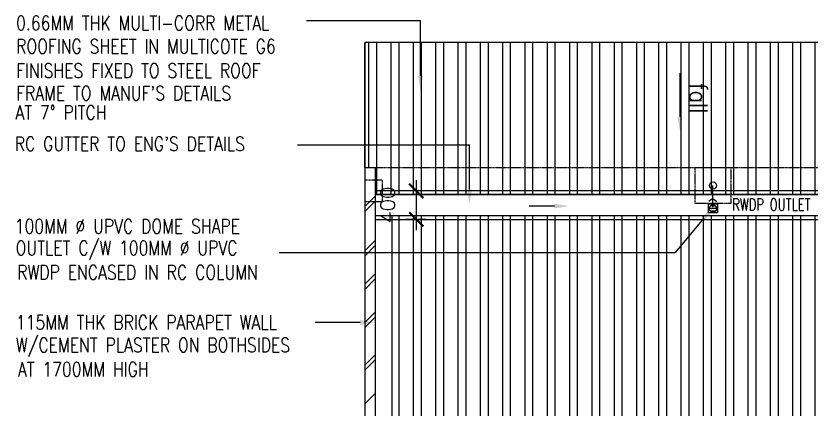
# Model space of a CAD drawing. Extents: x 2266480 to 2632177, y -858634 to -757244.
# Drawn here: x 2295260 to 2306394, y -779554 to -774051 of the extents above; entities that cross this region are included whole.
import ezdxf

# ---------------------------------------------------------------- set-up
doc = ezdxf.new("R2010")
doc.units = 0
doc.header["$LTSCALE"] = 10
doc.header["$MEASUREMENT"] = 0
doc.linetypes.add('DIVIDE', pattern=[1.25, 0.5, -0.25, 0, -0.25, 0, -0.25])
doc.linetypes.add('HIDDEN', pattern=[0.375, 0.25, -0.125])
doc.layers.get('0').update_dxf_attribs({"linetype": 'CONTINUOUS'})
doc.layers.get('DEFPOINTS').update_dxf_attribs({"linetype": 'CONTINUOUS'})
for name, color, linetype in [('BEAM', 1, 'HIDDEN'), ('FFL', 7, 'CONTINUOUS'), ('FIT', 5, 'CONTINUOUS'), ('FLASH', 35, 'CONTINUOUS'), ('H', 1, 'CONTINUOUS'), ('hatch', 7, 'CONTINUOUS'), ('hatchb', 251, 'CONTINUOUS'), ('LINE', 7, 'CONTINUOUS'), ('PIPE', 5, 'DIVIDE'), ('ROOF', 7, 'CONTINUOUS'), ('RWDP', 145, 'CONTINUOUS'), ('SPEC', 7, 'CONTINUOUS'), ('T25', 7, 'CONTINUOUS'), ('WALL', 2, 'CONTINUOUS'), ('WP', 50, 'DIVIDE')]:
    doc.layers.add(name, color=color, linetype=linetype)
doc.styles.add('ROMANS', font='romans')
doc.styles.get("Standard").update_dxf_attribs({"font": 'ROMANS.SHX'})
doc.dimstyles.new('STANDARD$0', dxfattribs={"dimscale": 0, "dimtxt": 8, "dimasz": 6, "dimexe": 1, "dimexo": 1, "dimgap": 3, "dimtad": 1, "dimdec": 0, "dimlfac": -1, "dimrnd": 1, "dimzin": 0, "dimdsep": 46, "dimtxsty": 'Standard', "dimcen": 0, "dimclrd": 5, "dimclre": 250, "dimadec": 0, "dimazin": 0, "dimtfac": 1, "dimtdec": 4, "dimtofl": 0, "dimtmove": 0, "dimatfit": 3, "dimfxl": 1, "dimtolj": 1, "dimtzin": 0, "dimarcsym": 0})

# ---------------------------------------------------------------- blocks, each defined once
blk = doc.blocks.new('_ARCHTICK')
at = {"color": 0, "linetype": 'ByBlock', "const_width": 0.15}
blk.add_lwpolyline([(-0.5, -0.5), (0.5, 0.5)], dxfattribs=at)
blk = doc.blocks.new('*D169')
at = {"layer": 'DEFPOINTS', "color": 0, "transparency": 16777216}
for p in [(2301156, -776499), (2300866, -776899), (2301156, -776899, 0)]:
    blk.add_point(p, dxfattribs=at)
at = {"layer": 'RWDP', "color": 7, "lineweight": -2, "transparency": 16777216}
for p, q in [((2300866, -776349), (2300866, -777049)), ((2301006, -776499), (2300716, -776499)), ((2301006, -776899), (2300716, -776899))]:
    blk.add_line(p, q, dxfattribs=at)
at = {"layer": 'RWDP', "color": 7, "lineweight": -2, "transparency": 16777216, "xscale": 200, "yscale": 200, "zscale": 200}
for p, rotation in [((2300866, -776499), 90), ((2300866, -776899), 270)]:
    blk.add_blockref('_ARCHTICK', p, dxfattribs=dict(at, rotation=rotation))
at = {"layer": 'RWDP', "color": 7, "transparency": 16777216, "insert": (2300466, -776699), "char_height": 200, "attachment_point": 5, "rotation": 90, "style": 'ROMANS'}
blk.add_mtext('\\A1;400', dxfattribs=at)
blk = doc.blocks.new('100FT')
at = {"layer": 'PIPE', "linetype": 'Continuous'}
blk.add_circle((0, 0), 50, dxfattribs=at)
at = {"layer": 'WP', "linetype": 'Continuous'}
for p, q in [((-37, 34), (37, 34)), ((-50, -3), (50, -3)), ((-34, -37), (34, -37))]:
    blk.add_line(p, q, dxfattribs=at)
blk = doc.blocks.new('A$C7CE3714C')
at = {"layer": 'FIT'}
blk.add_lwpolyline([(0, 0), (126, 0), (126, 126), (0, 126)], close=True, dxfattribs=at)
at = {"layer": 'FIT', "xscale": -1}
blk.add_blockref('100FT', (63, 66), dxfattribs=at)

msp = doc.modelspace()

# ---------------------------------------------------------------- hatches: boundary and pattern name
at = {"layer": 'hatch'}
h = msp.add_hatch(dxfattribs=at)
h.set_pattern_fill('STEEL', color=0, scale=2500, angle=45, style=0)
h.set_pattern_definition([(90, (0, 0), (-312.5, 6e-14), []), (90, (-110.5, 110.5), (-312.5, 6e-14), [])])
h.paths.add_polyline_path([(2300144.4, -774424.1), (2300144.4, -776171), (2300294.4, -776171), (2300294.4, -776548.8), (2325022.9, -776548.8), (2325022.9, -775924.5), (2325194.4, -775921), (2325194.4, -774424.1)])
h = msp.add_hatch(dxfattribs=at)
h.set_pattern_fill('STEEL', color=0, scale=2500, angle=45, style=0)
h.set_pattern_definition([(90, (0, 0), (-312.5, 6e-14), []), (90, (-110.5, 110.5), (-312.5, 6e-14), [])])
h.paths.add_polyline_path([(2300527.4, -776846.7), (2300527.4, -784099.1), (2304419.4, -784099.1), (2304419.4, -783924.1), (2305519.4, -783924.1), (2305519.4, -784274.1), (2334010.3, -784274.1), (2334019.4, -783924.1), (2335194.4, -783924.1), (2335194.4, -780099.1), (2325269.4, -780099.1), (2325269.4, -780149.1), (2325019.4, -780149.1), (2325019.4, -779174.1), (2325194.4, -779174.1), (2325194.4, -776846.7)])

# ---------------------------------------------------------------- linework, layer by layer
at = {"layer": 'BEAM', "color": 0}
msp.add_line((2300294.4, -776171), (2325502.4, -776171), dxfattribs=at)
for points in [[(2304769.4, -776174.1), (2305269.4, -776174.1), (2305269.4, -776674.1), (2304769.4, -776674.1)], [(2300144.4, -776349.1), (2300144.4, -776649.1), (2300394.4, -776649.1), (2300394.4, -776349.1)]]:
    msp.add_lwpolyline(points, close=True, dxfattribs=at)
at = {"layer": 'FLASH', "color": 0}
msp.add_line((2300527.4, -784099.1), (2300527.4, -776846.7), dxfattribs=at)
at = {"layer": 'H', "color": 0}
for p, q in [((2300144.4, -776719.1), (2300294.4, -776569.1)), ((2300144.4, -776789.8), (2300294.4, -776639.8)), ((2300144.4, -777341.2), (2300294.4, -777191.2)), ((2300144.4, -777411.9), (2300294.4, -777261.9)), ((2300144.4, -777807.7), (2300294.4, -777657.7)), ((2300144.4, -777878.4), (2300294.4, -777728.4)), ((2300144.4, -778341.9), (2300294.4, -778191.9)), ((2300144.4, -778412.6), (2300294.4, -778262.6)), ((2300144.4, -778939.4), (2300294.4, -778789.4)), ((2300144.4, -779010.1), (2300294.4, -778860.1)), ((2300144.4, -779482.1), (2300294.4, -779332.1))]:
    msp.add_line(p, q, dxfattribs=at)
at = {"layer": 'hatchb', "color": 0}
msp.add_lwpolyline([(2300144.4, -774424.1), (2300144.4, -776171), (2300294.4, -776171), (2300294.4, -776548.8), (2325022.9, -776548.8), (2325022.9, -775924.5), (2325194.4, -775921), (2325194.4, -774424.1), (2300144.4, -774424.1)], dxfattribs=at)
at = {"layer": 'LINE', "color": 0}
for p, q in [((2299327.5, -774113), (2300924.6, -774113)), ((2300924.6, -774890.6), (2300924.6, -774113)), ((2299204.3, -775853), (2301612.4, -775853)), ((2301612.4, -776479.7), (2301612.4, -775853)), ((2304891.3, -776883.3), (2304493.2, -777360.5)), ((2298945.7, -777360.5), (2304493.2, -777360.5)), ((2300079.5, -778341.9), (2299452.7, -778341.9))]:
    msp.add_line(p, q, dxfattribs=at)
for points in [[(2300957.9, -774890.6), (2300891.3, -774890.6), (2300924.6, -775090.6)], [(2301645.7, -776479.7), (2301579, -776479.7), (2301612.4, -776679.7)], [(2304865.7, -776861.9), (2304916.9, -776904.6), (2305019.4, -776729.7)], [(2300079.5, -778308.6), (2300079.5, -778375.3), (2300279.5, -778341.9)]]:
    msp.add_solid(points, dxfattribs=at)
at = {"layer": 'ROOF', "color": 0}
for p, q in [((2325444.4, -774424.1), (2300144.4, -774424.1)), ((2300144.4, -776171), (2300144.4, -774424.1)), ((2325002.4, -776498.8), (2300294.4, -776498.8)), ((2325269.4, -776548.8), (2300294.4, -776548.8)), ((2300294.4, -776846.7, 0), (2325444.4, -776846.7, 0)), ((2300294.4, -776898.8, 0), (2325444.4, -776898.8, 0))]:
    msp.add_line(p, q, dxfattribs=at)
at = {"layer": 'RWDP', "color": 0}
for p, q in [((2305019.4, -776729.7), (2305019.4, -776424.1)), ((2305019.4, -776607), (2304963.6, -776650)), ((2305019.4, -776607), (2305075.2, -776650)), ((2302800.9, -776712.5), (2302444.8, -776712.5))]:
    msp.add_line(p, q, dxfattribs=at)
msp.add_circle((2305021, -776424.1), 50, dxfattribs=at)
msp.add_solid([(2302800.9, -776745.8), (2302800.9, -776679.1), (2303000.9, -776712.5)], dxfattribs=at)
at = {"layer": 'SPEC', "color": 0}
msp.add_line((2304559.5, -775464.1), (2304559.5, -774854.1), dxfattribs=at)
msp.add_solid([(2304526.2, -775464.1), (2304592.8, -775464.1), (2304559.5, -775664.1)], dxfattribs=at)
at = {"layer": 'WALL', "color": 0}
for p, q in [((2300144.4, -776171), (2300144.4, -783799.1)), ((2300144.4, -776171), (2300294.4, -776171)), ((2300294.4, -783799.1), (2300294.4, -776171))]:
    msp.add_line(p, q, dxfattribs=at)

# ---------------------------------------------------------------- block references
at = {"layer": 'T25', "color": 0, "xscale": -1, "rotation": 180}
msp.add_blockref('A$C7CE3714C', (2304956.4, -776682), dxfattribs=at)

# ---------------------------------------------------------------- texts
at = {"layer": 'FFL', "color": 0, "style": 'ROMANS', "width": 0.8}
for s, p in [('0.66MM THK MULTI-CORR METAL', (2295263.7, -774250.7)), ('ROOFING SHEET IN MULTICOTE G6', (2295263.7, -774576.1)), ('FINISHES FIXED TO STEEL ROOF', (2295263.7, -774915.6)), ("FRAME TO MANUF'S DETAILS", (2295263.7, -775232.5)), ('AT 7%%d PITCH', (2295253.5, -775502.7)), ("RC GUTTER TO ENG'S DETAILS", (2295243.8, -775941.4)), ('100MM %%c UPVC DOME SHAPE ', (2295243.8, -777094.5)), ('OUTLET C/W 100MM %%C UPVC ', (2295256.6, -777398.7)), ('RWDP ENCASED IN RC COLUMN', (2295279.6, -777739.3)), ('115MM THK BRICK PARAPET WALL', (2295259.6, -778441.3)), ('W/CEMENT PLASTER ON BOTHSIDES', (2295259.6, -778758.2)), ('AT 1700MM HIGH', (2295287.8, -779096.3))]:
    msp.add_text(s, height=200, dxfattribs=at).set_placement(p)
at = {"layer": 'RWDP', "color": 0, "style": 'ROMANS', "width": 0.7}
msp.add_text('RWDP OUTLET', height=170, dxfattribs=at).set_placement((2305289.8, -776775.9))
at = {"layer": 'SPEC', "color": 0, "style": 'ROMANS', "width": 0.85}
msp.add_text('fall', height=250, rotation=270, dxfattribs=at).set_placement((2304695.4, -774987.9))

# ---------------------------------------------------------------- dimensions: what is measured, and where the dimension line sits
at = {"layer": 'RWDP', "color": 0}
dim = msp.add_linear_dim(base=(2300865.9, -776898.8), p1=(2301155.9, -776498.8), p2=(2301155.9, -776898.8, 0), angle=90, dimstyle='STANDARD$0', override={"dimscale": 100, "dimtxt": 2, "dimasz": 2, "dimexe": 1.5, "dimexo": 1.5, "dimgap": 1, "dimtxsty": 'ROMANS', "dimblk": 'ARCHTICK', "dimdle": 1.5, "dimclrd": 7, "dimclre": 7, "dimclrt": 7, "dimtdec": 0, "dimtmove": 2}, dxfattribs=at)
dim.commit()
dim.dimension.update_dxf_attribs({"geometry": '*D169', "text_midpoint": (2300465.9, -776698.8)})

doc.saveas('drawing.dxf')
